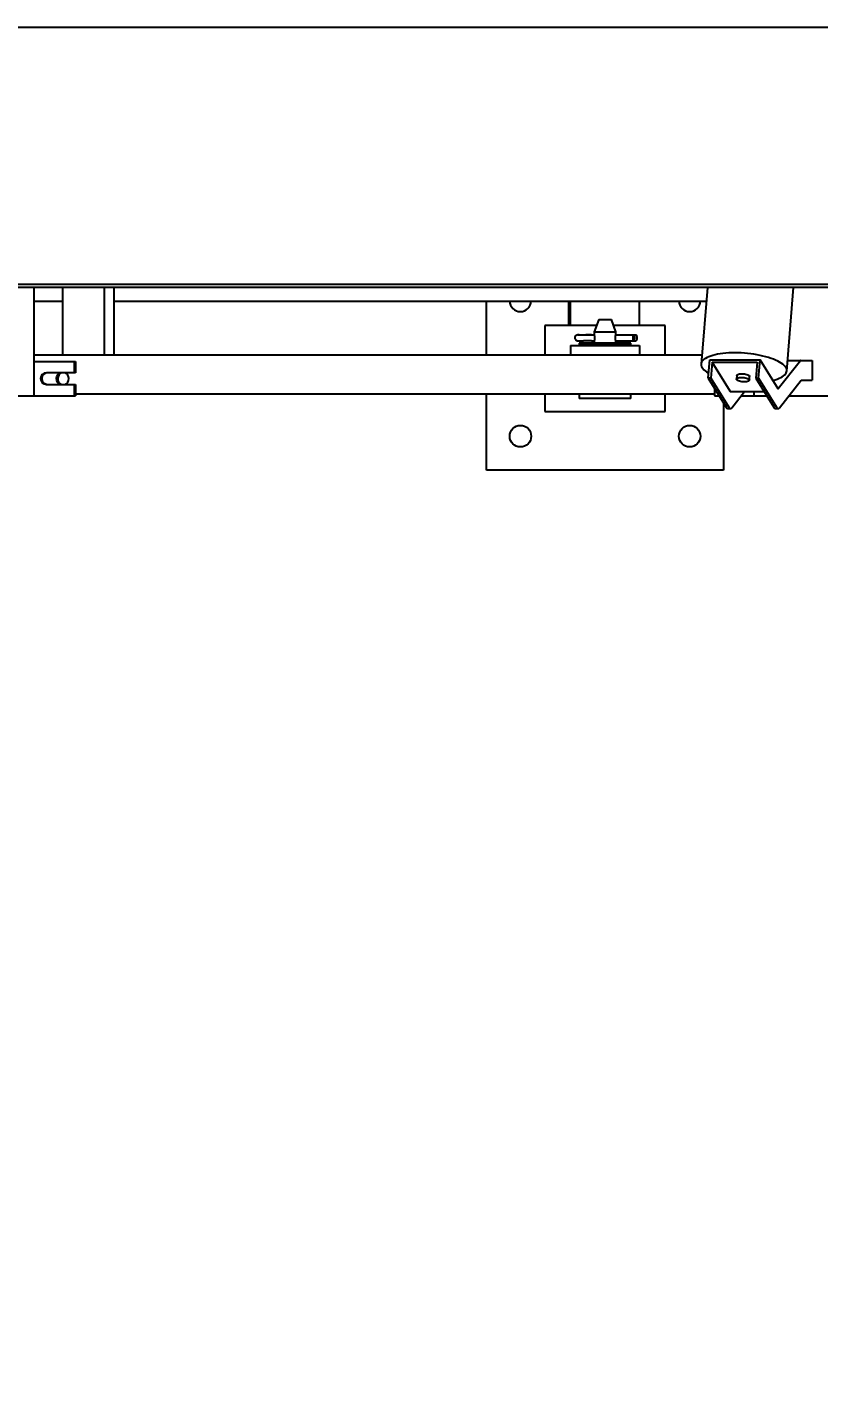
# Model space of a CAD drawing. Header units: millimetres. Extents: x 1293 to 41893, y 1011 to 26911.
# Drawn here: x 15115 to 15895, y 13119 to 14467 of the extents above; entities that cross this region are included whole.
import ezdxf

# ---------------------------------------------------------------- set-up
doc = ezdxf.new("R2010")
doc.units = ezdxf.units.MM
doc.header["$LTSCALE"] = 50
doc.layers.add('CAPA_1', color=7, linetype='Continuous')
doc.styles.add('SLDTEXTSTYLE0', font='TXT', dxfattribs={"width": 0.75})
doc.dimstyles.new('SLDDIMSTYLE0', dxfattribs={"dimtxt": 100, "dimasz": 100, "dimexe": 0, "dimexo": 0.0625, "dimgap": 25, "dimtad": 2, "dimdec": 0, "dimlfac": 1.5, "dimrnd": 1e-09, "dimzin": 12, "dimdsep": 46, "dimtxsty": 'SLDTEXTSTYLE0', "dimsah": 1, "dimcen": 0.09, "dimadec": 0, "dimazin": 3, "dimtfac": 1, "dimtdec": 0, "dimtofl": 0, "dimtmove": 0, "dimatfit": 3, "dimfxl": 1, "dimfrac": 2, "dimtolj": 1, "dimtzin": 12, "dimarcsym": 0})

# ---------------------------------------------------------------- blocks, each defined once
blk = doc.blocks.new('_D_19')
at = {"layer": 'CAPA_1', "transparency": 16777216}
for p, q in [((16745.2, 13594.8), (16745.2, 10791.1)), ((13378.6, 10942.6), (13378.6, 10791.1)), ((13378.6, 10841.1), (16745.2, 10841.1))]:
    blk.add_line(p, q, dxfattribs=at)
for points in [[(13378.6, 10841.1), (13478.6, 10825.8), (13478.6, 10856.5)], [(16745.2, 10841.1), (16645.2, 10856.5), (16645.2, 10825.8)]]:
    blk.add_solid(points, dxfattribs=at)
at = {"layer": 'CAPA_1', "transparency": 16777216, "insert": (14914.1, 10970.1), "char_height": 100, "attachment_point": 1, "style": 'SLDTEXTSTYLE0'}
blk.add_mtext('5050', dxfattribs=at)

msp = doc.modelspace()

# ---------------------------------------------------------------- linework, layer by layer
at = {"color": 7, "linetype": 'Continuous', "lineweight": 25}
for p, q in [((16327.8123211, 14466.9659576), (14316.143483, 14466.9659576)), ((16307.0821692, 14213.7747723), (14316.143483, 14213.7747723)), ((16308.8718943, 14210.8790018), (14316.143483, 14210.8790018)), ((15121.7919583, 14210.8790018), (15121.7919583, 14104.1758731)), ((15150.3374893, 14144.3425398), (15150.3374893, 14210.8790018)), ((15191.585822, 14144.3425398), (15191.585822, 14210.8790018)), ((15201.10875, 14144.3425398), (15201.10875, 14210.8790018)), ((15785.3783899, 14210.8790018), (15779.2029035, 14135.4536637)), ((15863.5872035, 14128.544658), (15870.3283681, 14210.8790018)), ((15121.7919583, 14197.3092064), (15150.3374893, 14197.3092064)), ((15201.10875, 14197.3092064), (15784.2673563, 14197.3092064)), ((15567.8857465, 14144.3425398), (15567.8857465, 14197.3092064)), ((15648.5690798, 14197.3092064), (15648.5690798, 14173.3758731)), ((15650.6857465, 14173.3758731), (15650.6857465, 14197.3092064)), ((15718.4190798, 14173.3758731), (15718.4190798, 14197.3092064)), ((15676.216596, 14173.3758731), (15625.2857465, 14173.3758731)), ((15625.2857465, 14173.3758731), (15625.2857465, 14144.3425398)), ((15678.3367226, 14179.2008731), (15673.9690798, 14167.2008731)), ((15678.3367226, 14179.2008731), (15690.7681036, 14179.2008731)), ((15695.1357465, 14167.2008731), (15690.7681036, 14179.2008731)), ((15743.8190798, 14173.3758731), (15692.8882303, 14173.3758731)), ((15743.8190798, 14144.3425398), (15743.8190798, 14173.3758731)), ((15671.2190834, 14164.0373916), (15674.2395216, 14164.0373916)), ((15671.2190834, 14164.0371046), (15674.2395894, 14164.0371046)), ((15673.9690798, 14167.2008731), (15673.9690798, 14164.9050398)), ((15673.9690798, 14167.2008731), (15695.1357465, 14167.2008731)), ((15694.8681801, 14164.0371046), (15712.1342501, 14164.0371046)), ((15694.8682504, 14164.0373916), (15714.8435834, 14164.0373916)), ((15695.1357465, 14164.9050398), (15695.1357465, 14167.2008731)), ((15712.1342501, 14158.3646417), (15712.1342501, 14164.0371046)), ((15712.1342501, 14164.0371046), (15713.5524167, 14162.6189888)), ((15713.5524167, 14159.7827574), (15712.1342501, 14158.3646417)), ((15713.5524167, 14162.6189888), (15713.5524167, 14159.7827574)), ((15716.2617501, 14162.6192759), (15714.8435834, 14164.0373916)), ((15714.8435834, 14158.3649287), (15716.2617501, 14159.7830444)), ((15716.2617501, 14159.7830444), (15716.2617501, 14162.6192759)), ((15650.6857465, 14153.7425398), (15650.6857465, 14144.3425398)), ((15650.6857465, 14153.7425398), (15718.4190798, 14153.7425398)), ((15659.2190798, 14156.0692064), (15659.2190798, 14154.3758731)), ((15709.8857465, 14156.0692064), (15659.2190798, 14156.0692064)), ((15709.8857465, 14154.3758731), (15659.2190798, 14154.3758731)), ((15671.2190834, 14158.3646417), (15674.2353866, 14158.3646417)), ((15673.9690798, 14157.5469221), (15673.9690798, 14156.0692064)), ((15673.9690798, 14154.3758731), (15673.9690798, 14153.7425398)), ((15694.870876, 14158.3646417), (15712.1342501, 14158.3646417)), ((15695.1357465, 14156.0692064), (15695.1357465, 14157.5469221)), ((15695.1357465, 14153.7425398), (15695.1357465, 14154.3758731)), ((15709.8857465, 14154.3758731), (15709.8857465, 14156.0692064)), ((15712.1345371, 14158.3649287), (15714.8435834, 14158.3649287)), ((15718.4190798, 14153.7425398), (15718.4190798, 14144.3425398)), ((15121.7919583, 14144.3425398), (15779.9306846, 14144.3425398)), ((15121.7919583, 14138.0425398), (15162.7339818, 14138.0425398)), ((15161.5342429, 14138.0425398), (15161.5342429, 14126.9300398)), ((15162.7339818, 14138.0425398), (15162.7339818, 14126.9300398)), ((15786.3133499, 14121.5241019), (15787.799211, 14139.6719156)), ((15787.799211, 14139.6719156), (15837.2972103, 14139.6719156)), ((15790.1736672, 14137.1856456), (15788.8913707, 14121.5241019)), ((15790.1736672, 14137.1856456), (15834.5156249, 14137.1856456)), ((15807.8434042, 14108.596056), (15790.1736672, 14137.1856456)), ((15834.5156249, 14137.1856456), (15833.2333284, 14121.5241019)), ((15835.8113492, 14121.5241019), (15837.2972103, 14139.6719156)), ((15854.9669473, 14111.0823261), (15837.2972103, 14139.6719156)), ((15877.0605475, 14138.6545024), (15855.244036, 14111.0381759)), ((15864.4294947, 14138.8321231), (15888.6699233, 14138.8321231)), ((15888.6699233, 14138.8321231), (15888.6699233, 14119.5196231)), ((15162.7339818, 14126.9300398), (15134.2072224, 14126.9300398)), ((15788.8913707, 14121.5241019), (15786.3133499, 14121.5241019)), ((15786.3133499, 14121.5241019), (15803.9830869, 14092.9345123)), ((15788.8913707, 14121.5241019), (15806.5611077, 14092.9345123)), ((15814.3825063, 14124.1665496), (15814.089121, 14120.58324)), ((15826.746766, 14119.5468891), (15827.0401513, 14123.1301988)), ((15833.2333284, 14121.5241019), (15835.8113492, 14121.5241019)), ((15833.2333284, 14121.5241019), (15850.9030654, 14092.9345123)), ((15835.8113492, 14121.5241019), (15853.4810862, 14092.9345123)), ((15856.4338124, 14092.4640366), (15877.8073472, 14119.5196231)), ((15877.8073472, 14119.5196231), (15888.6699233, 14119.5196231)), ((15134.2072224, 14115.2883731), (15162.7339818, 14115.2883731)), ((15161.5342429, 14115.2883731), (15161.5342429, 14104.1758731)), ((15162.7339818, 14115.2883731), (15162.7339818, 14104.1758731)), ((15162.7339818, 14106.0732064), (15792.5362968, 14106.0732064)), ((15567.8857465, 14031.0425398), (15567.8857465, 14106.0732064)), ((15625.2857465, 14106.0732064), (15625.2857465, 14088.7092064)), ((15659.1524131, 14106.0732064), (15659.1524131, 14101.3592064)), ((15709.9524131, 14101.3592064), (15709.9524131, 14106.0732064)), ((15743.8190798, 14088.7092064), (15743.8190798, 14106.0732064)), ((15792.5362968, 14111.4553896), (15792.5362968, 14104.1758731)), ((15808.2008444, 14108.315878), (15841.396644, 14108.315878)), ((15809.5138339, 14092.4640366), (15822.0365668, 14108.315878)), ((15831.2872682, 14108.315878), (15831.2872682, 14104.1758731)), ((15086.1899476, 14104.1758731), (15162.7339818, 14104.1758731)), ((15709.9524131, 14101.3592064), (15659.1524131, 14101.3592064)), ((15792.5362968, 14104.1758731), (15797.035387, 14104.1758731)), ((15801.2190798, 14097.4066688), (15801.2190798, 14031.0425398)), ((15805.6228236, 14091.6492113), (15808.2008444, 14091.6492113)), ((15818.7660209, 14104.1758731), (15843.9553655, 14104.1758731)), ((15852.5428021, 14091.6492113), (15855.1208229, 14091.6492113)), ((15865.6859994, 14104.1758731), (15942.2300336, 14104.1758731)), ((15625.2857465, 14088.7092064), (15743.8190798, 14088.7092064)), ((15801.2190798, 14031.0425398), (15567.8857465, 14031.0425398))]:
    msp.add_line(p, q, dxfattribs=at)
at = {"color": 7, "linetype": 'Continuous', "lineweight": 25, "flags": 128}
for points in [[(15659.1340302, 14164.0614938), (15658.9143025, 14164.0603162), (15658.3067647, 14164.0549084), (15657.853833, 14164.0480904), (15657.5049724, 14164.0359884), (15657.3949732, 14164.0274597), (15657.2346425, 14164.0079991), (15656.8639184, 14163.927415), (15656.1605875, 14163.6165915), (15655.6655891, 14163.2301836), (15655.2719433, 14162.7508508), (15654.9659026, 14162.1252155), (15654.8191235, 14161.4139291), (15654.8724315, 14160.6144485), (15655.0983043, 14159.9573243), (15655.4277072, 14159.4352701), (15655.8142185, 14159.0366056), (15656.2198155, 14158.7499569), (15656.6120199, 14158.5601153), (15656.9611576, 14158.4484609), (15657.2306625, 14158.3946307), (15657.3865536, 14158.3753798), (15657.4719258, 14158.3682346), (15657.5581423, 14158.3631003), (15657.7185645, 14158.3571719), (15658.1045912, 14158.3496938), (15658.6249329, 14158.3439633), (15659.3184435, 14158.3392877), (15660.1131054, 14158.3362477), (15660.9667685, 14158.3349473), (15661.8310018, 14158.3354445), (15662.6558855, 14158.337709), (15663.3597978, 14158.3413886)], [(15663.3407844, 14164.0138896), (15662.5476655, 14164.0098837), (15661.6588128, 14164.0077671), (15660.7355969, 14164.007686), (15659.8417614, 14164.0096461), (15659.0390211, 14164.0135119), (15658.3828012, 14164.0190166), (15657.9184102, 14164.0257801), (15657.6779122, 14164.0333354), (15657.6779122, 14164.0411608), (15657.9184102, 14164.0487161), (15658.3828012, 14164.0554796), (15659.0390211, 14164.0609843), (15659.8417614, 14164.0648501), (15660.7355969, 14164.0668102), (15661.6588128, 14164.0667291), (15662.5476655, 14164.0646125), (15663.3407844, 14164.0606066)], [(15663.3407844, 14164.0606066), (15664.2005677, 14164.0553227), (15665.1094294, 14164.0506662), (15666.0610141, 14164.0466696), (15667.0486676, 14164.0433609), (15668.0654836, 14164.0407631), (15669.1043518, 14164.0388944), (15670.1580077, 14164.037768), (15671.2190834, 14164.0373916)], [(15671.2190834, 14164.0371046), (15670.1580077, 14164.0367282), (15669.1043518, 14164.0356018), (15668.0654836, 14164.0337331), (15667.0486676, 14164.0311353), (15666.0610141, 14164.0278266), (15665.1094294, 14164.0238299), (15664.2005677, 14164.0191734), (15663.3407844, 14164.0138896)], [(15671.2190834, 14158.3646417), (15670.1580077, 14158.3642653), (15669.1043518, 14158.3631389), (15668.0654836, 14158.3612702), (15667.0486676, 14158.3586724), (15666.0610141, 14158.3553637), (15665.1094294, 14158.351367), (15664.2005677, 14158.3467105), (15663.3407844, 14158.3414267)], [(15812.4464284, 14146.4780136), (15809.3889588, 14146.4375278), (15806.3986321, 14146.3162967), (15803.4921716, 14146.1149985), (15800.6858312, 14145.8347588), (15797.9953051, 14145.4771448), (15795.43564, 14145.0441564), (15793.0211504, 14144.5382151), (15790.7653392, 14143.9621504), (15788.6808218, 14143.3191837), (15786.7792557, 14142.6129109), (15785.0712751, 14141.8472817), (15783.5664319, 14141.0265779), (15782.2731416, 14140.155389), (15781.1986369, 14139.2385872), (15780.3489269, 14138.2812996), (15779.7287635, 14137.2888797), (15779.3416149, 14136.2668776), (15779.1896462, 14135.2210087), (15779.2737072, 14134.1571219), (15779.5933279, 14133.0811669), (15780.1467208, 14131.9991608), (15780.9307911, 14130.9171548), (15781.9411539, 14129.8411998), (15783.172159, 14128.777313), (15784.616922, 14127.7314441), (15786.2673633, 14126.7094419), (15786.7170695, 14126.4549989)], [(15849.7865555, 14119.4641869), (15852.0247678, 14120.0361713), (15854.1092852, 14120.6791379), (15856.0108513, 14121.3854107), (15857.7188319, 14122.1510399), (15859.2236752, 14122.9717438), (15860.5169654, 14123.8429327), (15861.5914701, 14124.7597345), (15862.4411801, 14125.7170221), (15863.0613435, 14126.7094419), (15863.4484921, 14127.7314441), (15863.6004608, 14128.777313), (15863.5163998, 14129.8411998), (15863.1967791, 14130.9171548), (15862.6433862, 14131.9991608), (15861.8593159, 14133.0811669), (15860.8489531, 14134.1571219), (15859.617948, 14135.2210087), (15858.173185, 14136.2668776), (15856.5227438, 14137.2888797), (15854.6758542, 14138.2812996), (15852.642845, 14139.2385872), (15850.4350854, 14140.155389), (15848.0649221, 14141.0265779), (15845.5456102, 14141.8472817), (15842.8912385, 14142.6129109), (15840.1166515, 14143.3191837), (15837.2373656, 14143.9621504), (15834.2694832, 14144.5382151), (15831.2296017, 14145.0441564), (15828.1347214, 14145.4771448), (15825.0021502, 14145.8347588), (15821.8494066, 14146.1149985), (15818.6941221, 14146.3162967), (15815.5539423, 14146.4375278), (15812.4464284, 14146.4780136)], [(15821.7602373, 14117.8932366), (15820.5273729, 14117.9349677), (15819.2903033, 14118.0585572), (15818.0965682, 14118.2592556), (15816.9920422, 14118.5293503), (15816.0191717, 14118.8584616), (15815.2153436, 14119.233942), (15814.6114484, 14119.6413619), (15814.2306936, 14120.0650646), (15814.0877114, 14120.4887672), (15814.1879964, 14120.8961871), (15814.5276948, 14121.2716675), (15815.0937521, 14121.6007788), (15815.8644152, 14121.8708735), (15816.8100678, 14122.0715719), (15817.894369, 14122.1951614), (15819.0756498, 14122.2368925), (15820.3085142, 14122.1951614), (15821.5455838, 14122.0715719), (15822.7393189, 14121.8708735), (15823.8438449, 14121.6007788), (15824.8167154, 14121.2716675), (15825.6205435, 14120.8961871), (15826.2244387, 14120.4887672), (15826.6051935, 14120.0650646), (15826.7481757, 14119.6413619), (15826.6478907, 14119.233942), (15826.3081923, 14118.8584616), (15825.7421349, 14118.5293503), (15824.9714719, 14118.2592556), (15824.0258193, 14118.0585572), (15822.9415181, 14117.9349677), (15821.7602373, 14117.8932366)], [(15814.3825063, 14124.1665496), (15814.4813816, 14124.4794968), (15814.82108, 14124.8549771), (15815.3871374, 14125.1840885), (15816.1578004, 14125.4541831), (15817.103453, 14125.6548816), (15818.1877542, 14125.7784711), (15819.369035, 14125.8202021), (15820.6018994, 14125.7784711), (15821.8389691, 14125.6548816), (15823.0327042, 14125.4541831), (15824.1372301, 14125.1840885), (15825.1101006, 14124.8549771), (15825.9139287, 14124.4794968), (15826.5178239, 14124.0720768), (15826.8985787, 14123.6483742), (15827.0415609, 14123.2246716), (15827.0401513, 14123.1301988)], [(15855.244036, 14111.0381759), (15855.2098083, 14111.0012219), (15855.1750353, 14110.9762842), (15855.1399299, 14110.9635158), (15855.1047075, 14110.9629948), (15855.0695838, 14110.9747244), (15855.0347742, 14110.9986329), (15855.0004919, 14111.0345735), (15854.9669473, 14111.0823261)], [(15806.5611077, 14092.9345123), (15806.918568, 14092.4256491), (15807.2838878, 14092.0426566), (15807.6548278, 14091.7878825), (15808.0291145, 14091.6628883), (15808.4044538, 14091.6684401), (15808.7785451, 14091.8045038), (15809.1490956, 14092.0702456), (15809.5138339, 14092.4640366)], [(15853.4810862, 14092.9345123), (15853.8385465, 14092.4256491), (15854.2038663, 14092.0426566), (15854.5748063, 14091.7878825), (15854.949093, 14091.6628883), (15855.3244323, 14091.6684401), (15855.6985236, 14091.8045038), (15856.069074, 14092.0702456), (15856.4338124, 14092.4640366)]]:
    msp.add_lwpolyline(points, dxfattribs=at)
at = {"color": 7, "linetype": 'Continuous', "lineweight": 25}
for centre in [(15601.2190798, 14064.3758731), (15767.8857465, 14064.3758731)]:
    msp.add_circle(centre, 10.5833333, dxfattribs=at)
for centre, radius, start, end in [((15601.2190798, 14197.7092064), 10.5833333, 182.1660256742, 357.8339743258), ((15767.8857465, 14197.7092064), 10.5833333, 182.1660256742, 357.8339743258), ((15877.3876553, 14138.4468181), 0.3874691, 96.0583700434, 147.5880949328), ((15134.3243862, 14121.1092064), 5.8220124, 91.1531140097, 268.8468859903), ((15135.5241252, 14121.1092064), 5.8220124, 91.1531140097, 268.8468859903), ((15150.4093505, 14121.1092064), 6.4102575, 114.7627702587, 245.2372297414), ((15149.9848235, 14121.1092064), 6.4102575, 294.7627702586, 65.2372297413), ((15808.2806113, 14108.7857346), 0.4765795, 203.4532028046, 260.364836262), ((15805.9231276, 14093.7209338), 2.0933744, 202.0658320623, 261.752207003), ((15852.8431061, 14093.7209338), 2.0933744, 202.0658320625, 261.7522070031)]:
    msp.add_arc(centre, radius, start, end, dxfattribs=at)
msp.add_ellipse((15151.5988259, 14121.1092064), major_axis=(3.047326, 5.6438132), ratio=0.9550355058, start_param=0.8872370585, end_param=3.2065539875, dxfattribs=at)
for points, knots in [([(15673.9865505, 14157.5469221), (15673.9832028, 14157.5372259), (15673.973373, 14157.5087553), (15674.1020285, 14157.8813864), (15674.3141015, 14158.5982434), (15674.5387641, 14159.6399021), (15674.6595038, 14160.8651201), (15674.6208932, 14162.0978615), (15674.4530282, 14163.2108566), (15674.2258069, 14164.1251645), (15674.01529, 14164.7763069), (15673.9844242, 14164.8622932), (15673.9690798, 14164.9050398)], [0, 0, 0, 0, 0.0520490105, 0.1528295472, 0.2564379536, 0.3652427714, 0.4739745616, 0.5765674698, 0.6768467967, 0.7818864025, 0.8915687612, 1, 1, 1, 1]), ([(15695.1357465, 14164.9050398), (15695.1219537, 14164.8665307), (15695.094386, 14164.7895627), (15694.8997514, 14164.1924371), (15694.6681978, 14163.2958188), (15694.4845506, 14162.1383219), (15694.4460561, 14160.8864872), (15694.5583606, 14159.7080281), (15694.7689514, 14158.6814313), (15694.9905925, 14157.9162963), (15695.1317374, 14157.5079788), (15695.12156, 14157.5374211), (15695.1182757, 14157.5469221)], [0, 0, 0, 0, 0.103052733, 0.2059715539, 0.3124131082, 0.4222289499, 0.5279743306, 0.628363662, 0.7305359581, 0.8386175609, 0.9479220951, 1, 1, 1, 1])]:
    msp.add_open_spline(points, degree=3, knots=knots, dxfattribs=at)

# ---------------------------------------------------------------- dimensions: what is measured, and where the dimension line sits
at = {"layer": 'CAPA_1'}
dim = msp.add_linear_dim(base=(16745.1618891, 10841.1478125), p1=(13378.6101497, 11006.0549012), p2=(16745.1618891, 13658.3232972), dimstyle='SLDDIMSTYLE0', dxfattribs=at)
dim.commit()
dim.dimension.update_dxf_attribs({"geometry": '_D_19', "text_midpoint": (15061.8860194, 10841.1478125), "dimtype": 160})

doc.saveas('drawing.dxf')
